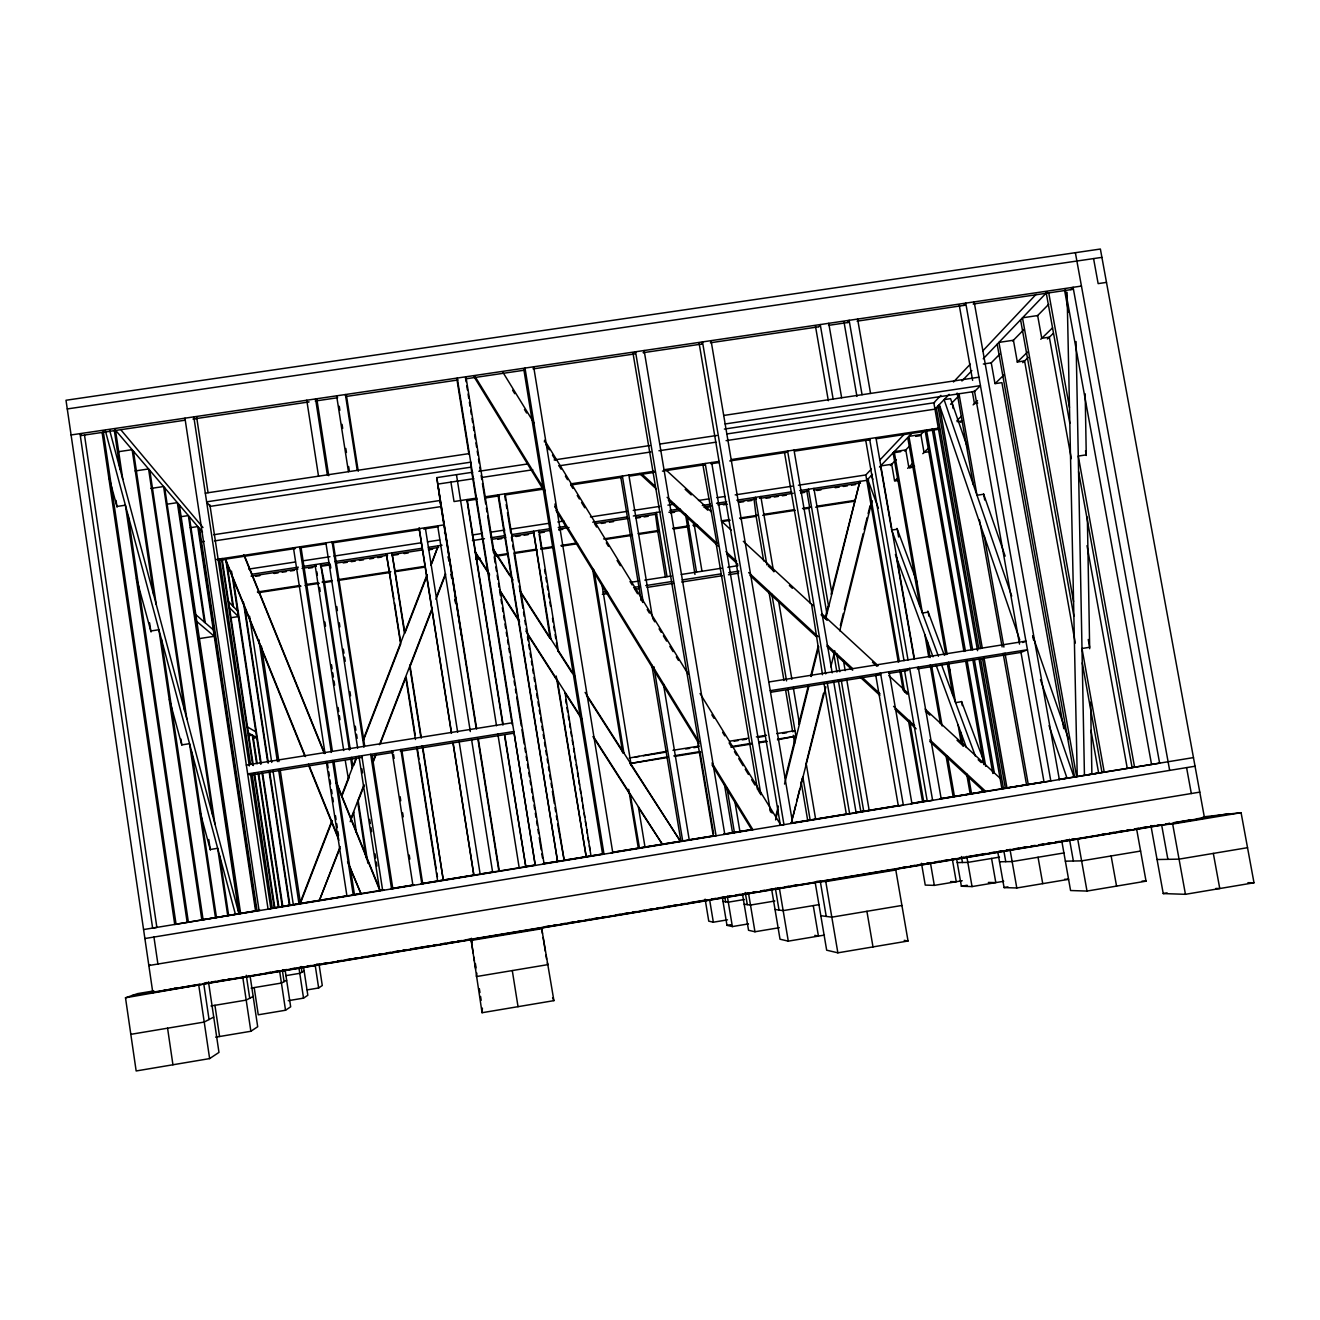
<?xml version="1.0" encoding="UTF-8"?>
<svg xmlns="http://www.w3.org/2000/svg" width="1320" height="1320" viewBox="0 0 1320 1320"><rect width="100%" height="100%" fill="white"/><g stroke="black" fill="none" stroke-linecap="round" stroke-linejoin="round"><path stroke-width="1.5" d="M498.564 495.94L498.58 494.785L557.584 861.481L498.053 495.297M505.082 494.951L505.114 493.795L564.184 860.393L557.617 823.878M524.865 370.128L524.997 368.082L603.999 854.139L602.613 854.353L523.726 368.791M541.546 927.663L553.905 1000.643L482.064 1012.72L482.394 1008.101M533.494 368.858L533.676 366.795L612.777 852.703L611.292 852.934M544.417 441.986L544.615 440.253M512.193 724.564L512.44 722.749L246.328 765.055M538.774 532.158L539.022 530.392L558.393 651.585M476.883 973.137L476.371 976.569L548.13 964.59L547.206 963.039M457.396 380.077L457.248 378.064L535.277 865.392L513.843 731.511L247.665 773.899L250.701 775.12L361.911 757.399M775.863 816.007L778.355 806.025M785.317 778.058L795.267 738.094M798.748 724.119L808.203 686.153M810.694 676.17L818.153 646.206M825.115 618.222L828.102 606.243M831.088 594.247L859.897 481.371L825.677 618.783M775.599 819.918L778.074 809.952M784.525 784.063L808.813 686.482M811.305 676.533L818.73 646.668M792.792 817.08L795.762 805.101M796.752 801.108L799.722 789.129M800.712 785.136L802.692 777.15M805.678 765.171L823.515 693.297M840.361 625.416L843.332 613.453M844.338 609.461L863.164 533.593M864.154 529.601L867.124 517.621M868.114 513.629L870.095 505.642M825.858 686.845L791.307 823.069M830.824 666.831L834.801 650.809M839.767 630.795L872.074 500.692M643.533 352.638L644.143 350.526L724.795 834.356M482.064 1012.72L471.058 939.361L473.22 953.155M621.984 477.262L622.38 476.041L643.154 601.755M557.552 681.236L586.195 856.663L556.215 676.021M299.838 903.557L331.832 820.858M341.5 795.844L356.383 757.383M363.066 740.074L427.053 574.645M430.765 565.026L438.207 545.803L431.673 563.904M300.349 903.474L332.244 820.974M341.897 796.042L349.322 776.853M353.76 765.352L355.987 759.594M363.412 740.404L400.504 644.49M404.959 632.973L427.218 575.421M340.164 846.549L319.407 900.355L339.834 848.529M350.559 819.637L363.908 785.037M372.801 761.97L375.771 754.281M379.483 744.678L432.135 608.223M436.59 596.689L445.483 573.622M350.179 821.683L353.892 812.097M357.588 802.51L364.237 785.268M373.114 762.25L376.068 754.594M380.507 743.094L405.669 677.919M410.108 666.418L431.558 610.813M435.996 599.313L445.599 574.398M701.646 344.058L702.504 341.913L783.964 824.67L779.691 825.346M565.125 693.082L590.981 855.871M704.566 464.755L705.226 463.502L760.914 794.755M711.001 463.782L711.678 462.528L770.517 811.981M818.928 326.766L820.248 324.572L833.135 399.052M847.688 322.525L849.123 320.314L862.059 394.713M702.817 464.409L716.909 543.279L716.232 544.269L757.399 789.212M786.703 452.314L787.611 451.028L825.709 673.86M759.462 498.432L760.832 496.518L773.602 571.659M963.847 305.415L965.745 303.138L1050.819 780.962L1001.897 788.7L978.995 658.795M868.395 439.939L869.534 438.636L908.028 659.967M871.398 469.045L865.837 474.936L898.326 662.161M879.747 460.185L904.81 433.603M940.846 395.373L933.851 402.798L977.559 650.678M953.469 381.991L970.282 364.155M982.889 350.79L1036.134 294.31M866.761 480.332L872.47 474.375M879.499 467.049L912.417 432.68M934.956 409.15L949.162 394.334M961.933 381.001L971.866 370.639M983.218 358.792L1047.09 292.132M890.455 465.531L896.197 459.673M904.629 451.077L910.536 445.055M920.584 434.824L924.891 430.435M950.548 404.299L959.211 395.455M991.006 363.082L999.669 354.255M1012.671 341.005L1024.221 329.241M1037.223 315.991L1048.789 304.21M1070.767 289.641L1073.094 287.314L1159.62 763.141L1058.64 779.493M895.125 480.496L898.095 477.626M907.649 468.353L912.879 463.287M922.795 453.667L929.148 447.513M956.918 420.585L961.323 416.311M973.104 404.893L977.509 400.603M995.164 383.493L1003.992 374.929M1017.225 362.092L1027.521 352.11M1040.77 339.257L1052.535 327.855M960.498 422.334L961.933 420.964L957.132 421.69M1022.736 362.67L1028.247 357.406M1047.436 339.009L1053.343 333.349M629.194 758.043L666.864 751.278M827.788 607.497L828.663 606.804L808.483 489.225L806.866 491.188L809.638 507.309L808.83 508.233L826.864 613.42M631.174 765.237L602.035 585.024M254.183 987.591L258.258 1014.799L285.533 1010.245L290.664 1006.797L285.12 970.118M288.238 1000.692L303.534 998.134L307.824 995.264L303.534 966.982M307.23 989.884L318.648 987.97L322.278 985.528L319.192 965.233M153.813 990.924L137.626 993.614L125.499 997.788L136.158 1070.966L209.632 1058.591L218.971 1052.403L208.494 981.849M215.655 1037.174L250.866 1031.266L257.697 1026.729L250.14 976.288M630.415 795.102L639.457 847.935L638.303 848.116L628.683 789.343M286.654 980.281L281.424 983.053L251.13 988.102M304.144 971.025L299.772 973.335L285.846 975.645M317.048 964.178L315.183 965.168L318.648 987.97M213.724 1017.093L204.22 1022.059L130.828 1034.335M253.16 996.451L246.196 1000.098L211.018 1005.955M792.66 731.775L795.003 730.686L776.704 733.623M795.349 737.731L796.141 737.385L787.924 688.974M1022.703 642.51L1025.92 641.124L768.768 681.994M125.499 997.788L202.108 984.341M206.91 982.476L203.742 983.697L209.055 1019.535M173.63 988.564L174.966 988.07M163.267 990.561L200.062 984.175M152.806 992.557L1204.533 818.087L1100.385 249.035L66 400.257L152.806 992.557L154.242 992.046M805.629 765.319L806.454 765.039L815.628 819.077M802.312 778.734L803.121 778.486L810.15 819.984L807.691 820.38L801.158 781.869M150.282 965.134L148.846 965.53L1199.781 792.132M413.935 885.258L412.945 885.439L391.974 750.915L393.212 752.4M384.004 890.159L382.651 890.389L361.812 755.733M380.688 890.389L379.698 890.554L358.941 756.36M771.721 889.762L780.021 939.213L788.287 941.143L824.439 935.088M1061.758 840.79L1070.57 890.522L1087.003 891.066L1146.041 881.166L1136.619 829.01M1150.908 825.561L1163.234 893.574L1167.144 892.914M815.331 883.294L826.666 950.185L837.87 952.826L908.044 941.011L895.801 869.979L889.185 869.995M1163.234 893.574L1185.443 894.316L1254 882.766L1241.08 812.691L1203.13 816.898M259.875 910.206L174.735 924.445L102.201 433.158M470.695 940.516L542.388 928.62M816.766 881.314L825.775 881.595L895.801 869.979M1158.053 825.066L1172.671 824.043L1241.08 812.691M744.381 899.497L728.293 902.17L723.013 901.477M999.471 857.142L967.824 862.389L957.247 862.603M774.84 901.016L750.502 905.058L744.183 904.233M1063.92 852.951L1012.143 861.564L999.537 861.795M705.128 899.151L708.757 921.162L713.344 922.201L727.501 919.842M819.274 904.596L783.156 910.618L775.038 909.513M921.476 863.28L925.254 885.093L934.329 885.374L962.214 880.737M1140.595 851.053L1081.608 860.871L1065.355 861.168M722.353 897.518L726.973 925.336L730.917 924.676M956.571 858.66L961.372 886.231L967.18 885.258M726.973 925.336L732.369 926.574L748.457 923.884M961.372 886.231L972.048 886.578L1003.711 881.281M997.788 851.895L1004.074 887.584L1007.968 886.924M901.923 905.454L831.814 917.169L820.826 915.684M1247.532 847.688L1179.057 859.139L1157.062 859.534M742.516 894.234L748.539 930.286L754.957 931.755L779.328 927.696M1004.074 887.584L1016.796 887.98L1068.622 879.318L1064.63 879.268M211.563 981.997L215.622 981.337M219.681 980.661L223.757 979.984M227.815 979.308L231.891 978.631M266.442 972.906L270.501 972.23M274.576 971.553L278.635 970.876M282.711 970.2L286.77 969.524M290.829 968.864L294.904 968.187M298.963 967.51L303.039 966.834M307.098 966.157L311.157 965.481M315.233 964.804L319.291 964.128M323.367 963.468L327.426 962.791M337.59 961.108L341.649 960.432M345.724 959.755L349.784 959.079M353.859 958.403L357.918 957.726M361.977 957.049L366.052 956.373M370.111 955.713L374.187 955.036M378.246 954.36L382.305 953.683M386.38 953.007L390.439 952.33M394.515 951.654L398.574 950.977M402.649 950.317L406.709 949.641M410.767 948.964L429.066 945.928M433.141 945.252L437.201 944.576M441.26 943.899L445.335 943.222M449.394 942.562L453.469 941.886M457.529 941.209L461.587 940.533M465.663 939.856L469.722 939.18M544.945 926.706L549.005 926.029M553.063 925.353L557.139 924.693M561.198 924.016L565.273 923.34M569.332 922.663L573.391 921.987M577.467 921.31L581.526 920.634M585.601 919.957L589.66 919.297M593.719 918.621L597.795 917.945M601.854 917.268L605.929 916.591M616.093 914.909L620.153 914.232M624.212 913.555L628.287 912.879M632.346 912.202L636.421 911.543M640.481 910.866L644.539 910.189M648.615 909.513L652.674 908.836M656.749 908.16L660.808 907.483M664.884 906.807L668.943 906.147M673.002 905.47L677.077 904.794M681.136 904.118L685.212 903.441M689.271 902.764L707.569 899.728M711.629 899.052L715.704 898.392M719.763 897.716L723.822 897.039M727.897 896.362L731.957 895.686M736.032 895.009L740.091 894.333M744.15 893.673L748.226 892.996M752.284 892.32L756.36 891.643M760.419 890.967L764.478 890.291M768.553 889.614L772.612 888.938M776.688 888.278L780.747 887.601M784.806 886.924L788.881 886.248M792.94 885.572L797.016 884.895M902.715 867.372L906.774 866.695M910.849 866.019L914.909 865.342M918.984 864.666L923.043 863.989M927.102 863.313L931.178 862.653M935.236 861.976L939.312 861.3M943.371 860.624L947.447 859.947M951.505 859.27L955.564 858.594M959.64 857.918L963.699 857.257M967.774 856.581L986.056 853.545M990.132 852.868L994.191 852.192M998.266 851.516L1002.326 850.839M1006.384 850.162L1010.46 849.502M1014.519 848.826L1018.595 848.149M1022.653 847.473L1026.712 846.797M1030.788 846.12L1034.847 845.443M1038.922 844.767L1042.981 844.107M1047.041 843.43L1051.116 842.754M1055.175 842.077L1059.25 841.401M1063.309 840.724L1067.368 840.048M1071.444 839.388L1075.503 838.712M1101.936 834.322L1105.995 833.646M1110.07 832.969L1114.13 832.293M1118.188 831.633L1122.264 830.957M1126.323 830.28L1130.399 829.603M1134.457 828.927L1138.516 828.25M1142.592 827.574L1146.651 826.897M1150.726 826.237L1154.785 825.561M203.247 983.647L471.356 939.18M474.507 938.652L749.611 893.029M753.01 892.452L757.73 891.676M761.145 891.115L820.693 881.232M824.175 880.654L1027.884 846.862M1031.53 846.268L1036.002 845.526M1039.665 844.916L1044.12 844.173M1047.783 843.562L1052.255 842.82M1055.918 842.209L1123.336 831.039M1127.082 830.412L1131.471 829.686M1135.2 829.059L1159.9 824.967M1165.692 824.01L1169.767 823.333M1173.826 822.657L1188.33 820.248M131.67 995.659L199.831 984.489M203.049 983.961L892.551 869.583M896.577 868.906L1163.003 824.719M1165.576 824.159L1169.536 823.498M1173.166 823.036L1228.953 813.648M281.787 906.51L348.15 895.653L346.929 895.933L326.287 761.558M352.209 894.976L360.343 893.656M390.604 888.69L413.226 884.994M421.129 883.691L474.227 874.995M524.881 866.695L535.178 865.012M557.502 861.366L543.18 863.709L602.497 854.122M563.491 860.376L602.118 854.057M681.219 841.104L612.265 852.39L714.268 835.808M687.456 840.064L713.872 835.741M723.822 834.124L752.482 829.422M790.746 823.152L847.539 813.862M855.657 812.526L898.788 805.464M912.45 803.22L923.175 801.471M927.284 800.794L923.653 801.388L909.579 720.373M228.212 915.47L235.422 914.298L105.303 430.518M239.646 913.539L255.568 910.932L197.752 526.564L190.245 527.703M270.006 908.523L383.411 889.944M391.462 888.624L413.787 884.977M421.839 883.657L498.861 871.051L477.84 738.705M535.441 865.095L499.29 871.018L478.252 738.655M723.97 834.207L752.4 829.554M791.505 823.168L899.201 805.53M910.75 803.632L927.663 800.861M939.856 798.864L1002.853 788.552M1026.399 784.707L1003.464 788.452L980.611 658.845M1044.433 781.77L1028.264 784.427L1004.982 653.153M1059.069 779.427L1066.725 778.156M143.583 929.56L1193.461 757.597M144.886 938.536L1195.045 766.227M667.788 756.805L630.086 763.537L666.418 757.696M673.893 755.815L700.326 751.558M732.88 746.328L751.179 743.374M759.33 742.071L765.418 741.097M777.629 739.134L795.943 736.18L777.447 739.827M674.487 756.393L700.738 752.169M731.016 747.302L751.195 744.051M759.28 742.747L767.349 741.444M926.557 800.927L922.531 801.57L908.506 720.753M940.698 798.633L983.103 791.752M737.979 831.798L739.909 831.484L734.893 801.471M770.236 690.673L1027.455 649.72L1020.987 652.393L917.301 668.91M372.025 755.783L392.254 752.565M400.339 751.278L513.579 733.227M770.929 692.224L880.704 674.735M888.839 673.447L908.011 670.395M672.969 750.304L699.418 746.047M729.927 741.147L748.226 738.21M756.36 736.89L766.524 735.256M635.25 757.069L639.276 756.426M643.318 755.783L665.511 752.202M685.69 748.968L689.733 748.324M693.775 747.664L697.802 747.021M734.135 741.18L738.177 740.536M742.203 739.876L746.245 739.233M758.356 737.286L764.412 736.312M782.578 733.392L786.605 732.748M248.309 735.768L252.285 735.141L256.575 763.471M252.78 738.26L256.69 737.632L248.424 732.946M230.571 617.777L238.359 616.572L229.499 607.678M891.693 530.079L897.27 529.221L898.639 537.009M198.445 638.731L214.269 636.289L196.862 621.555M630.663 582.318L638.748 581.064M644.82 580.123L671.137 576.048M681.252 574.481L721.743 568.194M727.815 567.254L737.929 565.686M603.207 592.168L607.266 591.541M633.583 587.466L639.655 586.525M645.727 585.585L672.045 581.493M682.159 579.926L720.621 573.952M728.722 572.698L738.853 571.131M602.349 594.33L608.454 593.389M634.904 589.281L638.962 588.654M647.097 587.384L673.546 583.275M681.681 582.021L722.353 575.702M728.458 574.761L738.639 573.177M909.562 468.072L914.562 466.372L908.803 467.247L905.768 449.922L894.217 451.671L922.399 613.024L928.207 612.101L928.917 616.159M248.737 569.101L295.449 561.973M303.584 560.736L329.983 556.71M334.042 556.083L421.393 542.751M427.482 541.827L439.659 539.962M472.197 535.012L482.394 533.445M490.545 532.207L504.817 530.029M510.939 529.089L549.681 523.182M557.832 521.944L563.937 521.004M590.452 516.962L627.148 511.368M633.254 510.428L659.753 506.385M667.92 505.147L674.025 504.207M698.494 500.478L708.691 498.927M716.842 497.673L724.993 496.435M735.19 494.885L792.28 486.172M798.385 485.232L865.672 474.969M251.608 574.299L298.32 567.171M302.396 566.544L328.796 562.518M334.9 561.577L422.251 548.229M428.34 547.305L442.035 545.209M472.428 540.573L484.473 538.725M491.287 537.685L505.494 535.524M511.582 534.583L550.143 528.693M558.244 527.456L566.362 526.218M592.746 522.192L627.247 516.912M633.336 515.988L659.983 511.912M669.851 510.411L679.998 508.86M702.322 505.444L710.44 504.207M716.529 503.283L726.677 501.732M736.808 500.181L791.604 491.815M799.722 490.578L868.708 480.034M251.064 576.13L297.94 568.969M302.016 568.342L316.288 566.164M320.364 565.538L328.515 564.284M336.666 563.046L387.618 555.258M391.693 554.631L422.268 549.962M428.389 549.021L438.57 547.47M491.568 539.368L505.84 537.19M511.962 536.25L534.385 532.834M538.461 532.207L550.688 530.343M558.838 529.089L569.035 527.538M595.534 523.479L628.155 518.496M636.306 517.259L656.683 514.14M668.91 512.275L681.153 510.394M703.577 506.979L711.727 505.725M717.832 504.784L726 503.547M738.226 501.683L756.574 498.877M760.65 498.251L793.27 493.267M801.421 492.013L807.526 491.089M813.648 490.149L860.524 482.988M255.75 576.279L259.825 575.652M274.048 573.474L278.108 572.863M282.183 572.236L286.242 571.61M290.317 570.999L294.376 570.372M308.616 568.194L312.675 567.567M320.81 566.33L328.944 565.092M343.167 562.914L347.226 562.287M351.301 561.677L355.361 561.049M359.436 560.422L363.495 559.812M369.6 558.871L373.659 558.244M377.734 557.634L381.793 557.007M391.957 555.456L398.062 554.515M404.151 553.591L408.226 552.964M428.555 549.862L432.613 549.236M497.673 539.303L501.732 538.676M515.971 536.497L520.047 535.87M524.106 535.26L528.165 534.633M540.375 532.768L544.434 532.141M558.673 529.963L562.732 529.353M601.375 523.446L605.434 522.819M609.51 522.208L613.569 521.582M635.943 518.166L640.002 517.539M644.061 516.912L648.136 516.302M670.494 512.869L674.569 512.259M705.061 507.589L709.137 506.979M723.36 504.801L727.435 504.174M739.629 502.309L743.704 501.683M747.763 501.072L751.839 500.445M766.062 498.267L770.137 497.656M774.196 497.029L778.272 496.403M782.331 495.792L786.39 495.165M800.63 492.987L804.688 492.36M816.898 490.495L820.957 489.885M835.197 487.707L839.256 487.08M843.332 486.453L847.391 485.842M851.466 485.215L855.525 484.588M898.326 480.447L894.597 481.008L891.676 464.277L880.522 465.977L891.33 528.082M257.384 592.004L299.838 585.503M305.91 584.562L318.037 582.697M322.08 582.087L332.195 580.536M338.25 579.612L390.819 571.543M404.481 632.989L391.908 552.865L395.01 570.9L425.205 566.264M475.778 558.509L479.837 557.881M496.072 555.39L508.249 553.525M514.338 552.601L536.663 549.169M540.721 548.542L552.898 546.678M561.016 545.44L575.223 543.262M603.636 538.906L632.049 534.551M638.137 533.61L658.433 530.491M672.639 528.313L688.875 525.822M692.934 525.212L696.993 524.584M721.347 520.839L729.465 519.601M739.612 518.051L757.878 515.245M763.966 514.305L794.409 509.635M802.527 508.398L810.645 507.144M816.733 506.22L855.294 500.296M258.258 592.696L300.96 586.146M305.036 585.519L319.275 583.341M323.334 582.714L331.468 581.46M337.573 580.519L390.456 572.418M394.515 571.791L425.023 567.105M475.877 559.317L479.952 558.69M496.221 556.198L508.431 554.317M514.519 553.377L536.91 549.945M540.969 549.318L553.179 547.453M561.313 546.199L577.582 543.708M606.062 539.336L632.511 535.277M638.616 534.352L658.961 531.234M673.2 529.039L687.439 526.861M693.544 525.921L697.603 525.294M722.023 521.548L730.158 520.311M740.322 518.743L756.591 516.252M762.696 515.312L795.25 510.312M803.385 509.074L809.49 508.134M815.595 507.193L854.238 501.27M440.913 506.269L436.788 477.626L472.725 472.213M478.83 471.289L527.67 463.947M554.119 459.954L649.737 445.566M659.917 444.031L716.875 435.468M727.056 433.933L934.576 402.699M180.625 516.747L188.38 515.576L204.369 622.083M939.955 407.203L936.309 407.748L978.813 648.731M437.811 484.093L473.764 478.665M481.915 477.444L532.785 469.771M559.235 465.795L650.809 451.984M658.944 450.763L715.918 442.167M726.099 440.632L935.698 409.035M977.774 403.078L974.441 403.573L972.312 391.578M213.659 534.732L439.989 500.494L476.223 728.524M476.883 498.069L454.031 501.534L450.928 482.113M485.017 496.848L544.071 487.905M570.537 483.895L654.01 471.257M664.191 469.722L719.169 461.389M731.379 459.541L939.048 428.109M466.802 500.758L476.982 499.207M485.149 497.986L499.406 495.825M505.527 494.885L544.253 489.027M570.751 485.017L621.703 477.295M629.855 476.058L654.308 472.362M662.458 471.124L705.276 464.64M711.381 463.716L719.532 462.478M729.729 460.944L786.803 452.298M794.953 451.06L870.358 439.642M876.48 438.718L939.659 429.148M200.673 541.893L204.286 541.348M214.549 540.886L440.962 506.599M915.684 436.376L919.66 435.765M900.784 451.654L893.112 452.826L919.924 606.309M216.43 559.498L443.866 524.914L444.015 525.904M930.006 451.572L924.033 452.48L920.881 434.528L908.919 436.342L947.1 654.225M218.179 560.274L295.482 548.51M299.558 547.882L326.007 543.873M332.112 542.933L419.595 529.634M423.67 529.006L437.91 526.845L437.679 525.855L470.316 731.544M221.743 559.911L225.703 559.317L232.765 605.995M135.151 470.959L148.582 468.946L184.569 710.408M150.761 488.466L163.597 486.535L212.883 816.271M983.317 364.007L991.254 362.835L994.983 383.674L1001.913 382.635L1063.788 728.656M205.31 493.152L469.342 453.568M723.707 415.453L978.928 377.19M167.31 504.157L177.342 502.656L238.953 913.704M725.159 423.967L980.43 385.638L974.589 391.446L724.366 429.066M71.082 434.957L1081.443 286.077M1106.49 282.397L1098.141 283.618L1093.57 258.588M80.965 435.567L184.849 420.238M193 419.05L309.111 401.923M315.233 401.032L337.639 397.733M345.774 396.528L457.809 380.011M465.96 378.807L525.03 370.095M533.181 368.89L635.035 353.875L635.547 351.78L716.067 835.791L713.328 836.22L697.537 741.295L698.379 740.767L632.989 353.116M643.187 352.688L702.256 343.975M710.408 342.771L818.367 326.865M828.547 325.363L848.909 322.361M857.059 321.156L965.019 305.233M973.17 304.029L1072.978 289.327M118.057 451.77L132.132 449.674L153.747 595.138M67.27 408.936L1101.903 257.367M1197.586 818.614L1204.533 818.087M1189.122 820L1193.197 819.703M926.871 863.164L930.468 863.099L934.329 885.374M1142.031 881.1L1146.041 881.166M1247.911 882.684L1254 882.766M950.532 881.595L956.257 881.727L952.38 859.468M988.35 882.436L995.808 882.601L991.567 858.445M1215.885 888.442L1219.763 888.541L1213.327 853.413M347.572 861.63L360.938 893.624L349.8 867.108L333.911 761.194M904.2 940.368L908.044 941.011M814.786 935.368L818.433 936.095L813.268 905.602M353.644 812.724L356.367 832.623M357.753 802.082L366.036 857.868M247.516 726.957L255.816 731.857M348.447 779.081L345.279 760.65M195.822 614.674L213.279 629.805M666.055 469.986L711.496 511.929M722.106 521.713L731.197 530.112M743.325 541.299L813.005 605.616M822.096 613.998L878.163 665.742M888.756 675.527L908.457 693.693M925.122 709.071L1000.874 778.981M685.162 489.324L691.202 494.901M704.797 507.441L707.817 510.23M768.223 565.999L774.279 571.577M789.376 585.503L792.396 588.291M821.089 614.79L827.145 620.351M872.454 662.178L876.975 666.352M904.167 691.449L907.186 694.237M925.32 710.968L929.841 715.143M957.033 740.239L963.072 745.816M978.186 759.759L981.205 762.547M641.47 473.632L655.05 486.172M667.128 497.327L716.958 543.312M726 551.678L736.577 561.429M748.654 572.566L818.087 636.669M827.145 645.034L852.819 668.729M861.877 677.094L879.995 693.808M893.574 706.348L914.71 725.868M929.808 739.794L985.66 791.356L984.159 791.604L929.742 741.378M639.573 473.517L656.205 488.862M668.283 500.016L718.162 546.051M727.237 554.433L737.814 564.201M749.909 575.355L816.404 636.735M826.98 646.503L852.67 670.23M860.227 677.193L879.879 695.343M894.993 709.285L916.146 728.821M228.591 601.738L237.484 610.83M81.708 435.452L80.008 433.653L152.625 928.076L156.865 927.366L84.496 435.072M220.358 559.944L219.565 559.02L250.519 764.033M114.84 429.412L202.537 532.158M121.341 430.386L202.983 527.521M195.03 418.753L193.809 416.873L268.075 909.166L270.864 908.688L250.536 774.097M493.119 548.807L513.067 579.958M519.717 590.337L575.124 676.846M585.09 692.422L680.378 841.236L629.871 763.207M493.152 549.697L509.834 575.735M520.955 593.092L549.846 638.22M557.634 650.38L572.071 672.936M586.525 695.508L623.205 752.796M475.068 551.578L489.472 574.084M499.438 589.66L519.387 620.829M526.036 631.224L581.427 717.799M593.62 736.84L662.327 844.189L638.534 807.79M475.151 552.469L489.588 575.041M499.603 590.667L519.601 621.934M527.389 634.095L557.386 680.988M565.174 693.148L581.839 719.202M592.961 736.577L630.745 795.63M502.92 372.322L534.171 423.225M546.018 442.53L688.215 674.207M700.078 693.528L780.879 825.165M512.622 390.209L514.784 393.707M524.469 409.497L526.63 413.011M546.001 444.592L549.236 449.856M552.469 455.119L555.703 460.383M558.938 465.646L561.082 469.161M565.389 476.173L567.551 479.688M570.768 484.952L572.929 488.466M577.236 495.478L579.397 498.993M581.542 502.491L584.777 507.771M594.462 523.562L596.623 527.059M606.309 542.85L608.47 546.364M617.083 560.406L620.317 565.669M630.003 581.46L632.164 584.974M634.309 588.472L637.543 593.736M640.778 598.999L642.922 602.514M647.229 609.527L649.39 613.041M652.624 618.304L654.769 621.819M659.076 628.832L661.237 632.346M663.382 635.844L666.616 641.107M669.851 646.371L673.084 651.635M676.318 656.914L678.463 660.412M711.843 714.813L714.005 718.311M722.617 732.352L724.779 735.867M729.086 742.88L731.231 746.394M734.464 751.658L736.61 755.172M738.771 758.67L743.077 765.699M745.239 769.197L748.457 774.46M751.69 779.724L754.924 784.987M758.159 790.251L760.303 793.765M770.005 809.556L772.15 813.07M475.002 376.431L545.028 490.644M554.73 506.451L699.072 741.889M711.991 762.976L752.928 829.736L751.872 829.9L712.024 764.923M474.045 376.761L544.038 490.924M555.885 510.246L699.105 743.837M300.25 547.784L299.689 546.843L331.32 752.416M315.959 566.214L315.034 564.613L343.712 750.552M326.387 543.807L325.891 542.85L357.671 748.226M332.59 542.866L332.128 541.909L363.94 747.219M552.552 997.821L553.905 1000.643M244.497 555.753L324.671 753.538M336.204 781.968L379.417 888.574M243.771 554.829L324.192 753.192M335.742 781.704L379.863 890.538M225.34 558.657L305.464 756.591M308.55 764.214L338.596 838.431M225.34 559.663L304.92 756.261M308.781 765.798L338.926 840.246M400.669 644.077L386.364 553.723L393.871 598.9M307.527 402.171L306.768 400.24L318.516 476.173M896.989 528.429L917.07 582.268M927.828 611.094L944.328 655.314M947.199 663.003L950.07 670.692M961.537 701.448L983.779 761.046M316.272 400.867L315.562 398.937L327.327 474.853M871.447 475.431L872.866 479.292M891.396 529.303L938.421 656.255M941.259 663.96L975.464 756.294M878.377 508.249L867.735 479.325L899.382 661.634M895.405 554.548L933.009 656.783M935.847 664.505L966.372 747.45M981.272 787.957L982.691 791.818M968.088 449.196L950.565 398.656L944.08 399.63L1011.714 596.095M983.582 493.911L1005.147 556.132M1032.768 635.844L1068.474 738.87M1040.49 679.75L1073.968 777.018M1019.782 640.018L939.312 404.613L982.261 647.955M1049.053 725.62L1067.005 778.14M337.26 397.782L336.633 395.835L348.447 471.702M395.01 570.9L404.811 632.528M346.005 396.495L345.394 394.548L357.241 470.382M108.999 477.329L117.084 507.078M136.505 578.44L151.074 631.966M169.405 699.385L181.813 744.975M200.161 812.377L210.408 850.047M109.626 430.138L238.936 913.704M419.314 529.666L419.116 528.677L451.44 733.309M425.502 528.726L425.304 527.736L457.677 732.319M1186.581 767.613L1191.316 793.534M1075.371 252.697L1169.668 770.385M1172.671 824.043L1185.443 894.316M1065.372 289.773L1151.551 764.445M1064.613 290.45L1068.573 312.296M1161.616 824.818L1167.886 859.336M1085.518 450.813L1086.261 454.856L1078.275 456.077L1134.573 767.184M1048.724 292.809L1069.48 407.5M1046.248 293.007L1069.811 423.274M1078.572 471.702L1132.098 767.58M1071.295 458.634L1049.334 337.177L1041.76 338.299L1037.652 315.546L1022.489 317.807L1073.556 601.623M1087.02 545.671L1127.264 768.339M1088.241 639.474L1089.643 647.279L1081.987 648.499L1104.229 772.101M1020.574 319.803L1073.87 616.11M1082.268 662.871L1101.986 772.464M1075.289 643.071L1024.584 360.904L1017.324 361.993L1013.43 340.246L998.926 342.391L1076.625 776.589M1090.98 730.356L1098.636 772.976L1084.446 775.318L1076.064 341.583M1111.126 855.954L1116.555 886.099M997.178 344.223L1074.579 776.919M1077.664 838.794L1087.003 891.066M974.16 301.9L1059.349 779.559M1069.48 839.239L1073.374 861.019M1032.851 636.075L1033.543 639.969M959.277 305.332L972.625 380.391M974.424 390.538L1019.518 644.111M1020.954 652.229L1044.037 782.051M984.72 500.049L983.697 494.224L976.998 495.264L958.964 393.541M984.225 536.003L1003.909 647.081M957.132 393.096L973.368 484.72M979.489 519.981L1002.111 646.899M1003.118 653.351L1026.531 784.707M1038.048 857.241L1042.734 883.657M952.132 402.683L953.139 408.457M984.043 658.102L1006.962 787.875M937.942 406.048L980.743 648.648M982.525 658.746L1005.361 788.139M1009.998 849.387L1016.796 887.98M933.817 429.495L972.659 649.918M974.441 660.033L994.389 773.289M932.151 428.885L971.074 649.836M972.856 659.967L992.855 773.487M1003.992 851.664L1005.757 861.679M926.508 429.973L965.365 650.826M967.147 660.957L985.677 766.326M925.221 431.277L963.947 651.486M965.728 661.584L983.845 764.61M962.313 705.622L961.62 701.679L955.597 702.636L948.519 662.293M960.795 732.286L963.22 746.146M968.764 777.793L971.536 793.634M907.731 437.58L945.797 654.786M947.216 662.904L952.908 695.376M958.089 724.928L961.274 743.177M966.603 773.586L970.167 793.848M966.768 856.366L972.048 886.578M927.366 641.438L930.188 657.541M931.59 665.593L942.133 725.967M947.413 756.145L954.442 796.405M924.858 634.639L928.752 656.898M930.171 664.999L940.418 723.723M946.077 756.112L953.155 796.603M961.439 856.531L962.478 862.505M857.604 319.06L870.557 393.442M918.241 667.111L941.209 798.913M875.919 437.662L914.463 658.944M896.428 557.354L914.116 658.878M865.656 439.808L904.035 660.709M844.008 322.03L856.928 396.412M901.131 671.748L904.662 692.01M899.728 670.246L903.243 690.459M828.745 323.317L841.648 397.765M889.102 671.748L911.955 803.698M815.48 326.238L828.333 400.702M813.895 488.4L831.946 593.571M843.447 660.511L845.196 670.642M846.582 678.727L869.17 810.315M836.682 653.548L839.801 671.731M841.186 679.816L863.726 811.206L860.838 811.668L838.299 680.179M833.448 651.865L836.913 672.094M794.013 450.054L832.178 672.837M833.563 680.938L856.102 812.576M866.91 911.311L872.999 946.918M827.095 681.962L849.618 813.648L846.334 814.176L823.894 682.803M811.569 604.296L822.509 674.718M784.427 451.968L810.265 603.091M778.784 602.135L791.885 679.305M793.27 687.439L799.474 724.004M825.775 881.595L837.87 952.826M766.887 564.927L755.419 497.343L754.066 499.257L756.129 516.318L763.686 560.917M771.837 594.165L786.555 680.905M820.297 881.43L826.237 916.41M768.851 591.327L783.964 680.51M785.697 690.64L792.561 731.181M793.254 735.24L794.623 743.358M711.067 340.659L792.66 823.234M699.171 343.497L780.4 825.231M779.394 888.261L788.287 941.143M775.335 888.03L779.031 910.057M693.94 523.165L701.992 571.263M687.142 515.988L696.531 572.105M685.492 513.892L694.963 574.414M748.588 893.64L754.957 931.755M745.272 892.501L747.302 904.645M727.056 788.37L734.398 832.392L732.517 832.689L724.366 783.865M727.287 896.082L732.369 926.574M724.961 897.814L725.62 901.824M700.062 752.284L713.608 833.745M667.012 576.675L656.354 512.473L655.495 514.321L657.772 531.415L665.346 576.972M709.615 899.745L713.344 922.201M628.864 475.068L652.344 616.952M663.415 683.842L689.238 839.916M653.879 666.633L682.688 840.988L680.922 841.269L651.816 665.065M620.713 476.734L641.124 600.27M638.402 806.817L644.985 847.028M593.951 569.976L623.914 753.06M592.515 568.425L622.71 752.862M554.994 503.959L555.637 507.952M539.105 534.188L541.414 548.443M544.582 569.58L545.242 573.639M545.903 577.698L546.562 581.757M547.222 585.816L547.866 589.891M548.526 593.951L549.186 598.01M549.846 602.068L550.506 606.128M552.486 618.304L553.146 622.363M553.789 626.439L554.449 630.498M555.11 634.557L555.769 638.616M556.429 642.675L557.089 646.734M565.636 699.534L566.296 703.593M566.957 707.652L567.616 711.711M568.277 715.77L568.937 719.829M569.596 723.888L570.256 727.947M570.9 732.022L571.56 736.082M572.22 740.14L572.88 744.199M573.54 748.259L574.2 752.317M574.86 756.376L575.52 760.435M576.163 764.494L576.823 768.57M577.483 772.629L578.143 776.688M578.803 780.747L579.463 784.806M580.123 788.865L580.784 792.924M581.443 796.983L582.087 801.042M582.747 805.117L583.407 809.177M584.067 813.236L584.727 817.294M585.387 821.353L586.047 825.412M586.707 829.471L587.367 833.53M588.01 837.606L588.67 841.665M589.331 845.724L589.99 849.783M550.985 639.177L533.511 531.234L549.962 637.444M504.851 496.353L505.51 500.428M506.17 504.487L506.83 508.563M507.474 512.639L510.757 532.966M511.417 537.042L512.061 541.117M512.721 545.177L513.381 549.252M514.041 553.311L518.628 581.79M519.271 585.865L522.885 608.239M523.545 612.315L524.188 616.374M524.848 620.449L525.509 624.525M526.152 628.584L526.812 632.659M527.472 636.718L528.132 640.794M528.775 644.853L529.435 648.928M530.095 653.004L530.755 657.063M531.399 661.138L532.059 665.197M532.719 669.273L533.362 673.332M534.022 677.408L534.683 681.483M535.342 685.542L535.986 689.617M536.646 693.677L537.306 697.752M537.966 701.827L538.61 705.886M539.269 709.962L539.929 714.021M540.573 718.096L541.233 722.155M541.893 726.231L542.553 730.307M543.196 734.365L543.856 738.441M544.516 742.5L545.16 746.576M545.82 750.651L546.48 754.71M547.14 758.785L547.784 762.844M548.443 766.92L549.104 770.979M549.764 775.054L550.407 779.13M551.067 783.189L551.727 787.264M552.37 791.323L554.351 803.534M554.994 807.609L555.654 811.668M556.314 815.743L556.974 819.803M544.104 863.957L465.943 376.777L466.059 378.79M465.465 377.784L466.125 381.843M466.768 385.918L467.428 389.994M468.072 394.053L468.732 398.128M469.376 402.188L470.035 406.263M470.695 410.338L471.339 414.397M471.999 418.473L472.642 422.548M473.303 426.608L473.946 430.683M474.606 434.742L475.249 438.817M475.909 442.893L476.569 446.952M477.213 451.028L477.873 455.087M478.516 459.162L479.177 463.237M479.82 467.296L480.48 471.372M481.14 475.447L481.784 479.507M482.443 483.582L485.694 503.927M486.354 507.986L487.014 512.061M487.657 516.136L493.531 552.75M494.191 556.826L495.165 562.931M495.825 566.989L496.468 571.065M497.129 575.14L497.772 579.199M498.432 583.275L499.076 587.334M499.736 591.409L500.379 595.485M501.039 599.544L501.699 603.619M502.342 607.678L503.002 611.754M503.646 615.83L504.306 619.888M504.949 623.964L505.609 628.039M506.253 632.098L506.913 636.174M507.573 640.233L508.216 644.308M508.877 648.384L509.52 652.443M510.18 656.518L513.447 676.863M514.09 680.938L514.75 684.997M515.394 689.073L516.054 693.132M516.697 697.207L521.268 725.686M521.928 729.762L524.205 744.001M524.865 748.077L525.509 752.136M526.168 756.212L526.828 760.287M527.472 764.346L528.132 768.421M528.775 772.481L529.435 776.556M530.079 780.631L530.739 784.69M531.382 788.766L532.042 792.825M532.702 796.9L533.346 800.976M534.006 805.035L534.649 809.111M535.309 813.186L535.953 817.245M536.613 821.32L537.256 825.38M537.916 829.455L538.577 833.53M539.22 837.589L541.183 849.799M541.827 853.875L542.487 857.934M456.868 379.054L468.93 454.344M470.877 466.57L511.945 722.997M541.86 929.626L542.487 933.57M543.114 937.497L545.325 951.241M545.952 955.185L546.579 959.112M503.118 724.696L467.148 499.554L467.214 500.692M504.735 734.844L525.806 866.679L504.768 737.022M466.884 499.933L502.837 724.878M456.456 474.656L496.518 725.753M497.821 733.854L519.189 867.768M436.788 477.626L476.685 728.904M448.685 556.875L449.344 560.934M451.407 574.084L452.05 578.16M448.437 556.726L449.081 560.769M455.202 599.296L455.845 603.356M448.206 556.726L448.849 560.785M451.011 574.216L451.654 578.275M454.971 599.33L455.614 603.372M512.292 970.579L518.034 1006.681M471.603 739.695L492.608 872.074L480.133 874.022L458.947 740.421M419.116 527.687L451.539 732.88M453.139 743.044L473.847 875.143L453.04 743.44M471.388 938.256L471.999 942.133M475.365 963.451L475.976 967.312M479.341 988.68L479.952 992.557M480.562 996.435L481.173 1000.329M473.847 957.099L474.457 961.043M475.084 964.97L475.712 968.913M409.909 664.983L421.361 738.012M422.631 746.13L443.272 880.077L422.185 745.701M409.712 666.303L420.898 737.566M394.515 602.959L400.554 641.504M406.279 678.018L415.189 734.827M417.087 747.005L419.001 759.182M419.628 763.24L436.178 868.741M436.805 872.8L437.448 876.859M405.652 676.846L415.47 739.497M416.74 747.582L437.646 880.984M437.992 485.364L461.456 635.58M346.351 394.96L358.264 471.257M339.257 406.279L339.867 410.305M342.061 424.363L342.688 428.373M345.823 448.454L346.45 452.48M348.645 466.537L349.272 470.547M393.525 754.413L394.152 758.439M400.125 796.686L400.752 800.712M402.633 812.79L403.26 816.816M409.216 855.063L409.843 859.089M316.866 399.316L328.729 475.678M333.201 542.751L364.617 745.453M330.165 563.953L330.792 568.012M336.748 606.54L337.375 610.599M339.273 622.76L339.9 626.818M343.349 649.11L343.975 653.169M344.602 657.228L345.229 661.287M349.932 691.696L350.559 695.755M355.262 726.165L355.888 730.224M356.532 734.266L357.159 738.326M361.861 768.735L362.488 772.794M369.699 819.423L370.326 823.482M370.953 827.541L371.58 831.6M375.045 853.891L375.672 857.951M376.299 862.009L376.926 866.068M350.245 749.314L324.489 582.533L320.611 563.755L349.371 749.991M351.499 757.449L352.753 765.583M358.099 800.167L367.834 863.214M350.625 758.076L352.192 768.207M319.572 587.449L320.199 591.525M324.901 622.034L325.528 626.109M331.485 664.768L332.128 668.827M332.755 672.903L333.382 676.962M334.01 681.037L334.637 685.113M338.085 707.487L338.712 711.546M339.339 715.621L339.966 719.697M316.8 571.692L317.361 575.338M301.059 547.668L332.343 751.03M350.212 867.124L354.453 894.696L353.232 894.894L332.574 760.551M327.508 763.884L328.119 767.861M328.746 771.853L329.356 775.83M329.967 779.807L330.577 783.799M331.485 789.772L332.096 793.749M332.722 797.726L333.333 801.718M335.462 815.644L336.072 819.637M336.699 823.614L337.31 827.607M337.92 831.583L338.53 835.56M293.452 547.784L325.034 753.406M261.376 646.123L278.933 761.607M280.17 769.725L300.498 903.441L298.98 903.705L278.602 769.659M258.852 639.688L277.382 761.541M249.546 616.192L271.738 762.432M272.959 770.566L293.304 904.629M301.125 966.504L301.983 972.163M244.942 608.586L268.339 762.976M269.577 771.111L289.905 905.19L272.283 908.16L252.054 774.18M243.358 601.788L267.762 762.696M268.983 770.847L289.377 905.272M298.914 967.609L303.534 998.134M233.112 578.061L261.212 763.636M262.746 773.833L282.81 906.378M231.478 571.098L260.7 764.197M261.938 772.315L282.233 906.46M226.743 562.205L233.475 606.738M252.962 735.52L257.235 763.768M258.753 773.85L278.899 907.022M258.11 773.586L278.305 907.12M222.04 558.376L253.341 765.534M254.578 773.652L274.824 907.714M221.595 559.531L252.697 765.336M253.935 773.47L274.23 907.83M282.332 970.167L284.08 981.651M196.663 417.236L208.065 492.69M209.913 504.916L249.315 765.946M279.675 971.438L285.533 1010.245M184.948 418.176L259.083 910.635M199.551 528.66L257.037 910.684M198.66 527.62L256.311 910.8M189.321 516.697L205.276 622.875M179.388 505.048L240.62 913.423M178.365 503.861L239.778 913.572M246.279 975.249L249.727 998.25M242.698 976.767L250.866 1031.266M164.703 487.856L214.995 824.175M219.763 856.102L228.64 915.42M208.758 839.487L210.26 849.486L217.668 848.298L227.716 915.585L201.844 919.858L158.895 629.739L150.793 630.993L149.589 622.842M149.804 470.382L186.862 719.004M191.812 752.169L216.463 917.466M215.457 917.631L189.535 743.671L181.797 744.892L180.923 739.035M133.469 451.258L156.255 604.51M161.386 639.012L203.099 919.693M214.929 1005.295L219.565 1036.514M198.825 985.611L209.632 1058.591M115.517 430.204L122.793 479.391M128.123 515.344L188.38 922.152M114.329 430.502L120.054 469.128M187.16 922.366L125.4 505.197L116.919 506.467L116.028 500.445M103.207 430.947L176.055 924.214M167.574 1028.181L172.936 1064.778M153.945 937.051L157.905 964.029M444.576 532.389L444.708 533.296M1067.072 292.33L1077.236 776.49M1085.188 393.805L1086.261 455.483M1087.35 517.143L1089.676 648.697M1090.617 702.158L1091.888 774.097M880.522 673.117L875.803 675.51L898.342 805.926L903.342 805.117L880.522 673.117M909.678 668.464L904.612 670.923L927.25 801.174L932.613 800.316L909.678 668.464M422.713 883.822L421.839 883.971L400.851 749.512L401.973 751.014L422.713 883.822M392.815 888.723L391.578 888.938L370.689 754.314L372.19 755.749L392.815 888.723M470.712 462.181L206.63 501.847L210.127 506.385L470.976 467.164L470.712 462.181"/></g></svg>
